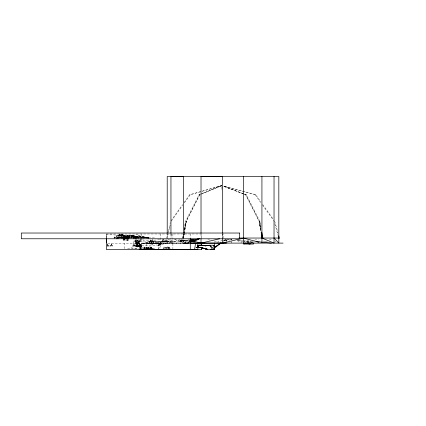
<?xml version="1.0" encoding="UTF-8"?>
<svg xmlns="http://www.w3.org/2000/svg" width="426" height="426" viewBox="0 0 426 426"><rect width="100%" height="100%" fill="white"/><g stroke="black" fill="none" stroke-linecap="round" stroke-linejoin="round"><path stroke-width="0.32" stroke-dasharray="2.13 1.6" d="M106.457 238.203L106.457 234.071L124.605 236.063L127.587 236.063L137.444 234.683L140.857 237.809M114.317 238.198L114.173 237.053L113.923 238.773M114.711 238.198L114.711 237.053M117.821 237.623L117.39 238.773L118.178 235.328L121.948 234.753L123.167 234.753L123.817 235.567L127.944 235.903L127.944 237.053M118.215 237.053L118.178 235.328L116.42 235.903L116.42 237.053M119.397 234.178L119.397 235.328L118.215 235.903M122.992 237.053L122.992 235.903M124.392 248.704L124.392 243.193L189.474 243.177M127.848 239.119L128.503 236.206L126.724 236.909L125.468 236.909L123.817 236.206L125.111 238.198L125.111 237.16L123.817 236.206L123.817 238.198L123.817 236.1L123.529 236.206L123.556 237.953M125.287 237.25L125.287 238.773L125.468 236.909M128.194 238.198L128.194 237.053M129.105 238.198L129.105 237.767L126.005 237.767M129.184 238.198L129.184 237.767L127.55 237.767M129.813 238.198L129.813 236.622L139.957 236.568L140.223 236.206L140.234 237.921M129.957 236.622L129.957 238.198L129.957 237.767L129.105 237.767M130.116 236.622L129.957 237.053M130.457 237.053L130.457 236.622M129.738 235.903L131.911 235.615L131.501 238.198L131.426 235.903L131.911 235.615L132.72 236.19L142.252 236.19L142.252 237.053M131.911 237.053L131.911 235.615L130.441 235.903M132.933 237.229L132.933 236.622L133.024 237.229M139.164 243.246L140.245 239.636L140.063 243.246L135.324 243.246L135.324 239.636M136.198 245.264L136.198 241.377L133.439 241.159L133.775 245.264L159.356 245.264L164.021 241.228L169.213 241.334L158.099 245.264L159.356 245.264L158.6 244.492L155.085 243.597L164.021 241.228M136.219 237.053L136.219 236.622L136.219 238.198M136.687 243.693L136.687 242.202L136.187 243.246L135.324 241.249L139.957 241.249L138.663 242.202L138.663 243.693L136.687 243.693L136.687 242.202L139.957 241.249L138.663 243.246M136.687 238.198L136.687 237.16L137.05 236.909L139.957 236.568L139.43 239.045M136.868 242.309L136.868 243.246L137.231 241.952M136.868 238.773L136.868 237.053L136.868 238.203L136.868 237.069L135.021 236.206L135.069 239.119M138.487 242.309L138.487 243.246L138.125 241.952M136.868 237.069L138.482 238.198L138.482 237.053L138.125 237.069L139.957 236.568M138.663 238.198L138.663 237.16M138.791 246.02L138.796 245.03L139.824 243.736L141.171 245.765L138.791 246.02L139.637 244.998L139.824 243.736L140.213 244.998L141.171 245.765M139.174 245.264L139.174 241.377L161.278 239.609M180.235 240.28L180.278 241.334L180.432 240.173L184.133 240.195L184.714 241.324M180.432 241.324L180.384 240.392L180.331 241.324M180.448 240.157L182.813 240.195L182.237 241.324M183.803 241.324L183.803 240.195L182.813 240.376L182.174 241.324M185.124 241.324L185.124 240.195L184.133 240.376L183.5 241.324M189.549 240.195L189.549 241.324L183.803 240.195L183.452 241.324L182.813 240.376L183.388 241.324M222.686 238.326L222.686 233.72M223.128 238.326L223.128 233.72M140.213 238.533L140.207 240.28L135.09 240.28L139.164 240.28L138.791 238.72M140.218 237.953L140.223 236.206L140.069 239.119M123.801 237.942L123.817 236.1L123.583 239.167M140.079 240.28L135.324 243.246L135.34 240.642M115.148 238.198L115.164 237.053M128.237 238.145L128.269 235.615L126.959 236.403L126.714 236.994L127.512 238.198M181.918 239.396L181.913 241.334L181.918 240.28L181.785 241.324L181.769 240.392L181.295 240.104M128.7 239.119L128.753 236.206L123.529 236.206L123.599 237.953M119.237 235.903L119.275 234.178M114.141 238.198L114.173 237.053L144.606 237.053L148.141 237.623L148.733 238.773M151.193 248.241L151.235 246.979L151.635 248.39L152.588 249.263M163.994 248.241L164.037 246.979L164.436 248.241L165.389 249.263M180.406 241.324L180.581 240.03M137.433 245.695L137.454 243.411L137.087 244.673L135.894 245.376L137.433 245.695L138.812 245.419L137.854 244.673L137.454 243.411L137.337 245.211L135.894 245.376M166.225 248.859L165.592 247.479L167.855 246.872L169.559 247.676L169.468 249.316L167.567 247.479L165.592 247.479L165.352 249.316M166.438 249.316L167.567 247.479L169.559 247.676L169.468 249.354L167.855 246.872M114.301 238.773L114.413 237.053M181.993 241.334L182.12 239.396M119.232 238.198L119.328 237.053M118.375 238.773L118.519 237.053M128.269 235.615L126.714 236.994L126.959 236.403M131.985 237.16L131.948 236.872L132.667 236.872M117.102 238.773L117.299 237.053L116.905 238.198M166.108 239.716L165.448 241.531L162.002 242.09L162.125 240.024L163.11 239.614L166.108 239.716L167.242 241.499L165.448 241.531M127.166 238.145L127.47 235.615L135.021 235.631L135.053 238.198M140.671 246.361L139.824 247.384L142.199 247.256L141.246 246.361L140.942 245.094L140.665 246.361L139.824 247.384L140.671 246.361L140.942 245.094L141.054 246.361L142.199 247.256M137.135 246.974L137.406 243.778L137.806 245.759L138.759 246.718L137.135 246.974L135.953 246.553L137.476 245.509L137.406 243.778L137.065 245.594M153.445 240.754L153.025 243.534L151.448 242.298L151.406 241.329L152.258 240.759L151.651 240.738L152.524 239.492L153.445 240.754L153.786 242.602L153.025 243.534L152.524 239.492M136.485 238.406L136.187 240.28L135.127 240.28M182.743 238.326L183.484 233.89M184.224 229.454L185.598 221.216L199.033 194.741L200.263 194.24M199.656 194.741L186.221 221.216L184.213 233.256L186.327 221.216L199.762 194.741L221.813 185.566L222.095 187.531M183.473 238.326L184.213 233.89M184.32 233.256L186.327 221.216M128.716 238.198L128.913 237.053M182.626 238.326L183.398 233.89M184.277 228.821L185.598 221.216M183.255 238.326L184.021 233.89M184.133 233.256L186.221 221.216M152.215 249.295L152.386 248.449L151.379 248.166L150.873 248.449L150.66 249.295M115.771 237.053L115.664 237.591L117.587 237.516L117.56 237.053L116.655 238.773M132.561 246.09L134.217 245.493L133.604 245.642L133.918 244.141L134.217 245.493L134.983 245.983L134.355 246.281L132.561 246.09L133.95 245.131L133.918 244.141L134.355 246.281M139.265 247.128L139.536 244.844L139.824 246.106L140.66 246.915L139.265 247.128L138.189 246.792L139.824 246.106L140.66 246.915M147.018 248.337L146.656 247.069L146.262 248.337L144.877 249.359L146.368 248.337L146.656 247.069L147.178 248.337L146.225 249.359L147.178 248.337M117.304 238.198L117.571 237.053M130.942 238.198L131.213 237.053M166.619 238.326L167.663 233.89M168.265 231.355L170.352 222.484M167.21 238.326L168.259 233.89M168.408 233.256L170.347 225.019M124.983 238.72L124.605 240.28L124.27 238.533M120.627 238.006L119.434 237.91L119.434 237.053L123.764 237.681L126.293 236.994L123.545 236.137L127.694 235.615L123.764 236.137L123.332 237.681L122.826 237.58L122.704 237.053L123.151 236.137L123.567 238.773M135.74 245.642L136.054 244.375L136.352 245.472L137.113 246.153L136.485 246.516L134.691 246.217L136.352 245.472L136.134 245.882L134.691 246.217M143.684 248.294L143.999 247.027L145.058 249.311M144.26 248.241L144.574 246.979L145.639 249.263M144.664 248.47L144.978 247.202L145.277 248.47M158.701 249.316L160.208 243.299L189.676 243.299M149.909 242.905L150.586 239.827L151.507 243.07L149.909 242.905L149.212 241.446L150.586 239.827L151.507 243.07L151.305 241.308L150.682 240.722M139.211 246.106L139.536 244.844L139.76 246.106L140.426 246.579L138.189 246.792M162.583 249.263L163.696 248.257L164.037 246.979L164.116 249.263M117.368 238.773L117.693 237.623M127.922 239.119L128.753 236.206M123.199 238.198L123.535 237.053M131.591 237.122L131.32 238.198M146.778 249.444L147.998 248.422L148.381 247.155L148.695 248.422L149.515 249.444M120.223 234.178L120.558 235.903L122.933 235.525L123.167 234.753L122.64 234.178L118.572 234.178L118.572 235.903L118.572 235.328M118.556 238.198L118.987 237.053M155.245 243.597L156.502 241.574C159.548 244.279 153.28 244.774 156.161 242.463L155.336 243.629M139.957 240.642L140.079 240.28M117.587 237.053L117.177 238.198L117.587 237.053L117.693 237.335M123.338 236.137L122.826 237.58L119.434 237.053L119.434 237.91L121.367 238.038M147.785 249.316L147.29 247.479L150.064 246.872L151.518 247.676L150.926 249.316L149.803 247.639L147.29 247.479L147.423 248.704M141.459 238.198L141.874 237.053L141.986 238.773M140.362 244.599L140.213 244.998L138.796 245.03M127.587 238.198L128.45 236.206L128.45 238.198L128.45 236.206L126.724 236.909L127.587 238.198L127.587 236.063M147.487 249.316L148.301 247.479L151.518 247.676L151.944 249.316L151.214 247.676L150.442 249.354L148.301 247.479L147.29 247.479M151.954 249.295L152.386 248.449L150.873 248.449L151.267 249.295L151.789 248.449M109.78 246.02L110.925 245.786L111.42 243.736L111.777 244.998L112.672 246.02L109.78 246.02L111.032 244.998L111.42 243.736L111.878 246.02M147.715 249.444L148.381 247.155L148.562 248.422L147.998 248.422M151.448 242.298L152.258 240.759M183.558 241.324L184.133 240.376L184.772 241.324L185.124 240.195L189.591 241.073M164.324 240.323L163.291 241.856L162.125 240.024L166.034 240.344L166.459 241.696M133.604 245.642L133.95 245.131L134.004 245.775L134.983 245.983M126.256 238.054L126.762 237.319L126.256 237.319M169.559 247.676L168.467 247.676L167.349 249.316L166.598 247.639L165.592 247.479M123.545 237.681L126.293 236.994L123.764 236.137L123.114 237.053L123.535 238.198M171.039 220.679L182.674 204.464M184.224 202.302L189.655 194.741L221.813 185.566L222.063 188.185M171.247 221.216L182.493 205.545M184.431 202.845L190.246 194.741L221.813 185.566L222.058 190.805M225.748 239.849L226.584 241.361L226.084 240.983L226.872 239.907L231.898 239.62L226.872 239.907L227.34 240.067L225.956 239.55L226.084 241.739L225.956 239.55M170.581 238.544L167.21 243.102L167.21 239.939M139.712 249.263L140.516 248.241L140.782 246.979L141.091 248.241M150 249.332L150.809 248.31L151.076 247.043L151.379 248.31M139.664 249.263L140.511 248.241L140.782 246.979L141.283 249.263M149.957 249.332L150.799 248.31L151.076 247.043L151.576 249.332M132.933 236.978L133.114 237.234L132.305 236.835L131.501 237.229L132.933 236.941L133.295 238.198M145.255 249.359L146.368 248.337M274.754 242.181L275.659 241.26M149.787 249.263L150.895 248.241L151.235 246.979L151.315 249.263M226.084 240.983L227.159 239.998M223.474 241.164L225.583 239.55L223.48 241.041M131.677 236.978L131.41 237.341M180.384 240.392L180.752 240.173M223.48 241.057L225.583 239.55M137.678 237.069L137.673 238.198M231.073 242.08L231.579 241.739L231.579 242.527L231.579 241.739L231.073 242.192L231.073 241.361M125.18 237.234L125.595 236.978M106.953 246.063L108.145 246.201L108.774 245.823L108.012 245.179L107.714 243.917L107.4 245.179L108.012 245.179M125.643 237.053L125.287 237.266L125.649 236.909M174.761 241.334L158.099 245.264L160.847 243.629L158.653 242.554M125.287 237.053L125.111 238.203M127.928 235.903L126.005 237.053L126.005 235.903M158.099 245.264L160.847 243.629M136.868 237.266L137.231 236.909M265.063 241.835L266.234 241.329M269.163 240.067L271.506 239.055M200.854 194.24L221.813 185.566L200.88 193.995M180.012 239.508L170.954 243.102L170.954 239.939M217.01 242.256L224.358 239.705M174.186 239.604L180.289 240.307L181.098 240.035L181.902 240.291L181.865 241.324M126.65 235.882L127.47 235.615M122.784 234.753L123.817 235.567L122.704 235.903L121.266 234.178L122.773 234.753L122.235 234.178L122.773 234.753M106.835 245.85L107.799 245.568L108.774 245.823M247.101 242.229L250.861 241.18M254.62 240.136L258.374 239.087M163.696 248.257L164.106 248.145M156.07 243.597L163.323 241.638L169.213 241.334M122.416 238.198L119.434 237.053L123.764 237.681L126.911 236.994M163.68 241.169L149.483 241.601L138.604 245.264L149.59 241.334L172.423 241.334M133.354 238.054L135.787 237.985M127.63 248.64L130.873 247.969L144.931 248.677L143.674 248.598M141.246 237.91L147.694 237.623L147.476 238.773M116.436 238.161L121.852 237.91L121.852 237.053M189.778 241.941L183.633 243.139L183.633 239.337M133.439 241.159L141.869 239.668M189.884 242.09L183.633 243.139L189.432 243.139M231.898 239.753L228.884 239.838L229.96 240.296M132.704 238.198L137.486 238.022L137.523 237.319L137.018 237.319L137.018 238.054M124.978 239.625L123.79 239.779L123.689 240.28L123.62 238.533M116.16 237.511L116.17 235.903L118.572 235.615L125.196 235.903L125.196 237.053L118.572 235.615M152.386 248.449L151.613 248.539L151.379 248.166M146.725 238.145L149.02 237.91L138.141 235.615L138.141 237.91L154.713 237.91M153.131 248.646L154.388 248.523L144.409 248.576M139.866 247.064L141.437 246.936M246.947 242.33L250.089 242.33M149.212 241.446L151.305 241.308L149.973 240.722M252.485 241.457L244.109 241.846L253.395 242.277M257.645 241.212L260.866 241.063M146.384 238.017L149.02 237.91L138.141 235.722M120.558 235.903L122.225 235.85L121.719 235.525M244.332 242.261L249.892 242.096L243.39 241.004M197.872 247.229L195.949 247.288L197.872 247.682M137.486 246.51L135.953 246.553L137.476 245.509L137.486 246.51L138.759 246.718L137.364 245.403L137.806 245.759M170.421 248.651L166.923 248.677M175.166 239.561L183.638 243.102L189.309 242.98M126.171 237.122L126.107 238.198M252.426 242.33L250.499 242.043L254.146 242.005M183.633 243.102L189.549 243.06L141.134 243.102L189.437 242.921M146.837 249.487L146.837 243.145L160.208 243.299L146.704 243.171L142.806 239.598M133.492 235.615L133.508 238.198L133.743 235.631L134.014 238.145M138.248 236.19L137.028 236.19L137.028 237.053L137.838 237.053L137.838 236.19L137.838 237.053M141.07 236.19L139.845 236.19M189.655 194.741L190.246 194.741M199.033 194.741L199.762 194.741M244.417 194.267L246.372 194.741L259.807 221.216L260.914 226.92M255.717 194.741L223.73 186.082L255.717 194.741L260.76 201.764M116.17 235.903L131.911 235.903M123.151 236.137L123.764 236.137M136.219 236.19L136.608 236.19M138.338 236.622L138.482 238.203M142.561 237.053L147.694 237.623L143.993 237.053M123.151 237.681L122.704 237.053M125.143 237.767L129.184 237.767M180.533 240.03L181.62 240.03M182.813 240.195L190.869 240.195M181.769 240.392L181.721 241.324M190.869 241.324L149.59 241.334L147.22 242.138L147.417 243.054L148.152 243.597L157.242 243.597M136.198 241.377L139.174 241.377M136.868 242.096L138.482 242.096M136.868 243.028L136.778 242.272L138.178 242.021L138.594 242.272L138.487 243.102M137.087 244.673L137.854 244.673M197.233 247.229L195.949 247.229L197.233 247.533M107.783 243.177L124.392 243.193M146.837 243.161L160.208 243.299M184.133 240.195L181.737 240.157L182.088 241.324M166.598 247.639L168.467 247.676M149.803 247.639L151.518 247.676M136.687 243.246L138.663 243.299L136.687 243.299L138.663 243.693L138.663 242.202L138.306 241.952M122.933 235.525L123.817 235.567M180.725 241.324L180.411 240.157L181.572 240.03M250.499 242.043L254.034 242.33M239.588 239.96L250.823 241.073M262.81 241.068L267.39 241.526M130.873 247.969L136.762 248.64M120.728 237.91L122.992 238.198L120.819 237.91L121.905 238.054M110.925 245.786L112.672 246.02L111.548 244.705L111.777 244.998M127.837 238.198L119.434 237.053L124.227 238.198M137.337 245.211L138.812 245.419M144.606 237.053L148.141 237.623L148.36 238.171L148.237 237.697L143.509 237.053L143.567 238.198M238.193 240.131L242.74 240.898M137.05 236.909L135.271 236.568L135.878 239.045M123.764 237.681L125.659 238.07M147.417 243.054L151.709 243.97L152.625 244.492L152.785 245.264L151.709 243.97M237.335 240.243L242.879 241.553M207.851 239.572L210.433 240.189M214.299 241.111L219.459 242.335M148.999 243.597L152.625 244.492M117.821 237.719L118.918 237.996M122.459 238.054L120.819 237.623L117.624 237.623L117.693 237.91M136.134 245.882L137.113 246.153M237.165 240.743L241.867 242.33M187.935 239.598L189.778 240.253M243.805 194.032L223.645 186.268L243.917 193.819M244.529 194.048L246.372 194.741M223.65 186.268L243.906 194.032M244.519 194.267L245.749 194.741L259.184 221.216L260.904 230.088M134.19 236.19L132.72 235.615L132.72 237.053M135.324 241.249L137.05 241.952M151.406 241.329L153.786 242.602L151.651 240.738M126.9 237.266L126.543 236.909M126.655 236.978L126.996 238.203M167.604 238.501L171.534 243.102L171.534 239.939M262.698 204.464L273.167 219.055M255.126 194.741L260.941 202.845M262.496 205.007L274.126 221.216M137.018 237.319L137.523 238.054M137.081 239.87L143.168 249.316M245.642 194.741L259.077 221.216L260.925 230.722L259.184 221.216M156.827 242.463L157.311 243.72L156.502 241.574M148.237 237.697L148.642 238.773M149.217 249.263L148.717 246.979L148.45 248.193L147.598 249.263L148.445 248.241L148.717 246.979L149.02 248.241M139.472 244.492L139.637 244.998M135.851 239.119L135.021 236.206L135.17 237.921M274.717 221.216L278.018 233.256M274.823 223.751L277.96 235.157M145.01 249.263L144.574 246.979L144.659 249.263M144.43 249.311L143.999 247.027L144.084 249.311M108.145 246.201L107.714 243.917L107.799 245.568M136.485 246.516L136.054 244.375L136.08 245.642M122.826 237.053L123.242 238.773L122.938 237.053M131.283 235.615L131.895 238.198L131.911 235.615M149.483 241.601L149.915 243.597M225.583 239.279L225.956 241.121M124.158 237.953L123.817 236.206L124.605 238.198L124.605 236.063M259.807 221.216L260.968 227.553M259.077 221.216L260.93 231.355M127.283 238.411L127.587 240.28L128.684 240.285L123.567 240.28L123.556 238.533M127.081 237.053L127.262 238.198M145.138 248.47L144.978 247.202L145.01 248.47M127.353 237.053L127.566 238.773M128.657 238.054L128.428 236.1L128.508 239.087M143.008 237.053L143.205 238.773M148.141 237.623L148.195 238.198M106.457 234.071L106.74 237.974M133.636 235.615L133.833 238.773M128.53 237.942L128.428 236.1L128.54 239.167M133.242 235.615L133.349 238.773M135.234 240.28L135.324 243.246M134.046 235.631L134.099 238.198M134.877 235.631L134.893 238.198M139.435 236.19L139.435 237.053M130.633 237.053L130.633 238.198M125.287 237.069L125.287 238.198M118.178 235.328L118.178 235.903M222.686 234.071L222.686 238.038M222.244 233.72L222.244 238.326M201.402 238.038L201.402 233.98L106.351 233.98L106.351 237.857M201.019 234.098L201.019 238.07M190.273 233.98L190.273 237.857M189.037 240.195L189.037 241.324M187.706 240.195L187.706 241.324M183.638 234.071L183.633 238.07M180.283 240.28L180.235 241.324M172.887 233.98L172.887 239.151M172.887 239.795L172.887 249.487M171.534 234.071L171.534 238.038M170.954 234.071L170.954 238.038M167.21 234.071L167.21 238.038M160.208 233.98L160.208 249.46M158.626 243.118L158.626 249.311M143.061 237.048L143.061 238.198M141.134 233.98L141.134 239.151M141.134 239.795L141.134 248.843M138.381 238.107L138.381 237.175L137.774 237.175L137.774 238.107M138.162 236.622L138.162 237.053M137.577 238.107L137.577 237.175L136.964 237.175L136.964 238.107M135.393 236.19L135.393 237.053L134.563 237.053L134.563 238.198M134.983 236.19L134.983 237.053L135.393 237.053L134.563 237.053L134.605 236.19M134.174 237.053L134.174 238.198M133.631 237.053L133.631 238.198M130.015 236.622L130.015 237.053M129.813 236.622L129.813 237.053M129.493 237.053L129.493 238.198M129.307 235.903L129.307 237.053M127.086 238.198L126.905 237.053L126.905 238.262M126.815 238.107L126.815 237.175L126.203 237.175L126.203 238.107M126.762 237.319L126.762 238.054M126.005 238.198L126.005 237.175L125.393 237.175L125.393 238.107M125.904 237.767L125.904 238.198M121.628 235.903L121.628 237.053M120.084 237.053L120.084 237.91M119.828 235.903L119.828 237.053M117.821 237.053L117.821 238.198L117.821 237.053M126.905 237.069L126.905 238.198L126.905 237.069M131.677 236.622L131.677 237.229L131.677 236.622M133.114 237.053L133.114 238.198L133.114 237.053M144.675 237.623L144.675 238.198L144.893 237.751L146.635 237.623L144.675 237.623M184.107 233.89L183.366 238.326L184.128 233.89M128.631 239.779L128.54 240.28L123.79 239.779L128.631 239.779M163.11 239.614L162.002 242.09L167.242 241.499L163.11 239.614M138.328 237.319L137.827 238.054L137.827 237.319L138.328 237.319M125.952 237.319L125.452 237.319L125.952 238.054L125.952 237.319M119.477 238.262L117.821 237.788L119.461 238.262M123.7 239.119L123.545 236.206L123.652 239.119"/><path stroke-width="0.64" d="M190.869 241.324L190.869 240.195L191.86 240.376L192.499 241.324M193.069 240.035L192.871 240.392L193.271 240.195M197.781 246.084L198.053 246.01M197.872 245.094L197.872 247.229L199.091 245.243L201.445 245.136L205.593 245.834M190.071 243.139L201.019 243.139L201.019 238.704M201.402 249.487L201.402 247.575L201.402 249.487L106.351 249.487L106.351 238.501M201.402 245.658L201.402 243.102M210.582 249.316L214.55 249.316L214.56 243.102M220.854 242.911L215.077 247.016C214.267 247.836 215.109 245.711 214.369 246.01M190.395 241.824L194.256 241.356L201.019 243.139L222.686 243.102L222.686 238.672M243.576 243.102L243.576 176.513M261.931 242.469L261.931 176.513M274.035 176.513L274.035 243.102L261.931 238.038M167.21 233.411L167.21 176.513L278.828 176.513L278.828 243.102L274.035 238.038M194.639 249.311L195.555 243.299M193.91 241.324L194.192 240.195L194.341 241.776L192.722 241.776L192.722 241.324M253.859 242.9L253.497 244.034L243.693 244.034M191.279 241.324L191.86 240.195M198.282 245.877L199.091 245.243L201.445 245.136M220.844 243.187L215.583 247.234L214.459 247.234L214.645 245.94L214.459 246.297M216.653 245.972L214.56 247.234L214.55 247.682M219.278 244.082L220.854 242.948M198.623 238.752L192.856 240.365L190.395 239.753M197.872 245.94L199.091 245.243M190.507 241.984L194.256 241.356L199.331 238.89M192.722 241.776L193.793 241.377L194.341 241.776M199.176 238.704L194.251 240.402L194.006 240.195M222.686 243.102L243.576 238.038L258.768 242.229M201.019 243.139L219.502 238.789M201.376 245.136L205.572 245.834L209.651 245.243L214.55 249.316C208.916 250.568 202.616 247.639 197.691 247.085M205.572 245.834L209.651 245.243L212.468 249.322M193.724 243.102L195.598 243.033M202.313 243.102L204.278 243.038M248.917 244.034L250.158 244.018L250.099 242.9M139.094 249.487L190.273 249.487L190.273 238.501M239.007 238.038L278.828 238.038M261.511 234.524L262.31 238.326L261.154 231.989M262.203 238.326L262.938 238.326L261.894 232.623M116.655 238.773L116.974 238.773M123.029 238.773L125.287 238.773M126.453 238.773L127.246 238.773M193.015 240.035L194.096 240.035M190.124 240.195L194.048 240.035M189.959 241.324L194.421 241.18M189.943 243.102L283.082 243.102M190.331 243.299L197.872 243.299L197.872 249.316L190.092 249.316M243.464 243.337L249.689 243.496M209.613 245.243L213.383 245.243L214.55 245.94L214.55 247.234M197.962 246.084L197.691 246.01L197.781 247.229M221.334 243.033L226.462 243.102M256.106 241.595L271.309 243.102M190.007 239.348L193.835 240.115L194.251 240.402L194.299 241.324M190.023 239.433L193.218 240.115M204.714 248.651L207.19 249.316L199.773 247.234L205.289 248.811M203.133 248.204L207.19 249.316L201.519 247.735M191.625 240.908L192.856 241.345M214.161 245.877L213.383 245.243L214.55 249.316M194.006 240.104L194.256 241.356M192.435 241.324L191.86 240.376L191.221 241.324L190.869 240.195M243.55 243.337L243.965 244.034M278.716 235.791L279.408 238.326L278.828 238.326L278.306 236.425M106.495 238.853L106.729 242.777M222.686 233.411L222.686 176.513L201.019 176.54L201.019 233.437M201.402 243.028L201.402 245.61M197.962 245.94L197.962 247.234M194.192 240.195L194.192 241.324M183.633 233.437L183.633 176.54L170.954 176.513L170.954 233.411M239.481 233.027L21.3 233.027L21.3 238.773L239.481 238.773L239.481 233.027"/></g></svg>
